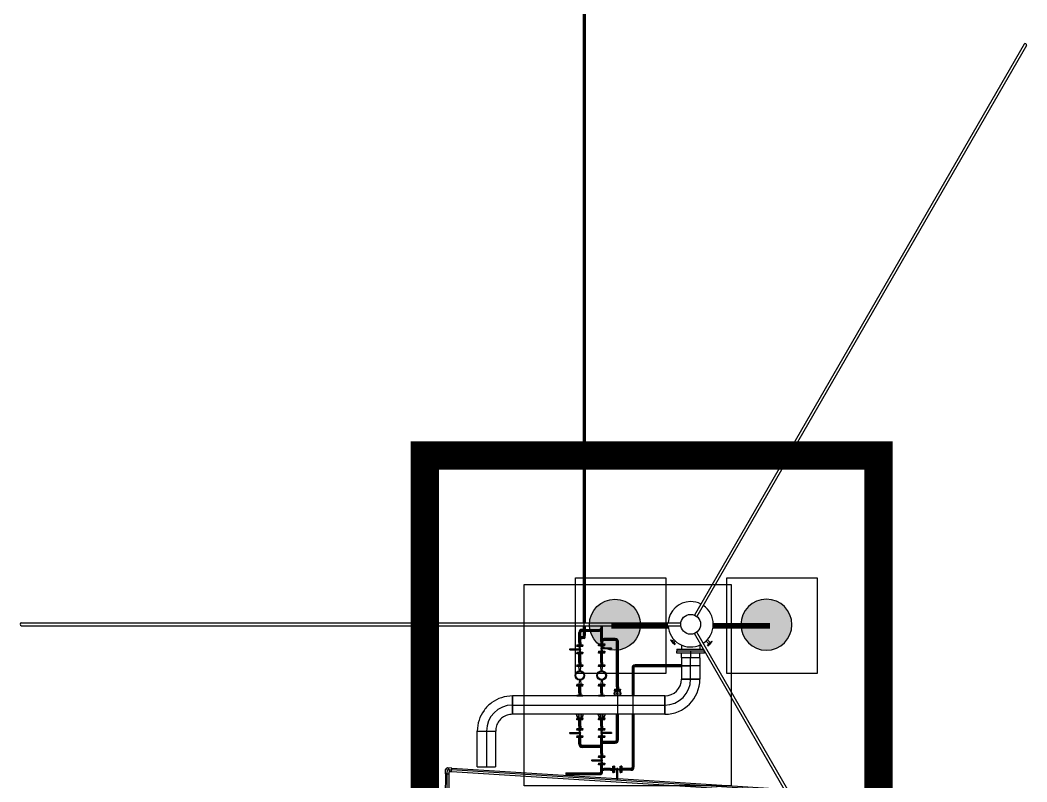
# Model space of a CAD drawing. Header units: inches. Extents: x 517790 to 538444, y 301815 to 302461.
# Drawn here: x 518004.98 to 518023.32, y 302337.23 to 302351.12 of the extents above; entities that cross this region are included whole.
import ezdxf

# ---------------------------------------------------------------- set-up
doc = ezdxf.new("R2010")
doc.units = ezdxf.units.IN
doc.header["$MEASUREMENT"] = 0
for name, color, linetype in [('电气-接地设计-接地线', 3, '接地线'), ('硅胶总平面底图 工艺装置区', 253, 'Continuous'), ('硅胶总平面底图0804', 253, 'Continuous')]:
    doc.layers.add(name, color=color, linetype=linetype)
doc.styles.add('EESLTYPE', font='TXT.shx')
doc.linetypes.add('接地线', pattern='A,500,["/",EESLTYPE,S=200,R=0,X=0,Y=-100],-200,60,-200', length=960)
doc.linetypes.add('组180_接地线', pattern='A,500,["/",EESLTYPE,S=200,R=-180,X=0,Y=100],-200,60,-200', length=960)

# ---------------------------------------------------------------- blocks, each defined once
blk = doc.blocks.new('PTJD2')
at = {"linetype": 'Continuous'}
blk.add_hatch(color=0, dxfattribs=at).paths.add_polyline_path([(150, 0, 1), (-150, 0, 1)])
at = {"color": 0, "linetype": 'Continuous'}
blk.add_circle((0, 0), 150, dxfattribs=at)

msp = doc.modelspace()

# ---------------------------------------------------------------- linework, layer by layer
for points in [[(518015.096, 302340.95), (518016.741, 302340.95), (518016.741, 302339.208), (518015.096, 302339.208)], [(518017.855, 302340.95), (518019.5, 302340.95), (518019.5, 302339.208), (518017.855, 302339.208)]]:
    msp.add_lwpolyline(points, close=True)
at = {"layer": '电气-接地设计-接地线', "linetype": '组180_接地线', "ltscale": 0.01, "const_width": 0.103}
for points in [[(518015.748, 302340.079), (518016.782, 302340.079)], [(518018.64, 302340.079), (518017.607, 302340.079)]]:
    msp.add_lwpolyline(points, dxfattribs=at)
at = {"layer": '硅胶总平面底图 工艺装置区', "color": 253, "linetype": 'Continuous', "lineweight": -3}
for p, q in [((518015.237, 302369.799), (518015.237, 302340.13)), ((518015.254, 302340.13), (518015.254, 302369.799)), ((518015.271, 302369.799), (518015.271, 302340.13)), ((518023.268, 302350.677), (518017.261, 302340.272)), ((518023.313, 302350.651), (518017.306, 302340.247)), ((518005.001, 302340.13), (518017.015, 302340.13)), ((518005.001, 302340.079), (518017.015, 302340.079)), ((518012.356, 302340.13), (518012.356, 302340.157)), ((518012.356, 302340.157), (518012.356, 302340.13)), ((518012.356, 302340.157), (518012.526, 302340.157)), ((518012.356, 302340.157), (518012.526, 302340.157)), ((518012.356, 302339.588), (518012.356, 302340.079)), ((518012.356, 302340.079), (518012.356, 302339.588)), ((518012.526, 302340.157), (518012.526, 302340.13)), ((518012.526, 302340.13), (518012.526, 302340.157)), ((518012.526, 302340.079), (518012.526, 302339.588)), ((518012.526, 302339.588), (518012.526, 302340.079)), ((518015.215, 302339.979), (518015.215, 302340.013)), ((518015.215, 302340.013), (518015.215, 302339.996)), ((518015.215, 302340.013), (518015.533, 302340.013)), ((518015.215, 302339.996), (518015.215, 302339.996)), ((518015.215, 302339.996), (518015.215, 302339.996)), ((518015.533, 302339.996), (518015.215, 302339.996)), ((518015.215, 302339.996), (518015.215, 302339.979)), ((518015.237, 302340.079), (518015.237, 302340.013)), ((518015.254, 302340.079), (518015.254, 302340.13)), ((518015.254, 302340.013), (518015.254, 302340.079)), ((518015.254, 302339.979), (518015.254, 302340.013)), ((518015.271, 302340.079), (518015.271, 302340.013)), ((518015.533, 302340.013), (518015.533, 302339.996)), ((518015.555, 302340.013), (518015.533, 302340.013)), ((518015.533, 302340.013), (518015.533, 302339.996)), ((518015.533, 302339.996), (518015.572, 302339.996)), ((518015.533, 302339.996), (518015.533, 302339.996)), ((518015.533, 302339.996), (518015.533, 302339.979)), ((518015.533, 302339.996), (518015.533, 302339.979)), ((518015.555, 302340.075), (518015.555, 302340.035)), ((518015.572, 302340.035), (518015.555, 302340.035)), ((518015.59, 302340.035), (518015.555, 302340.035)), ((518015.555, 302340.013), (518015.555, 302340.035)), ((518015.572, 302340.075), (518015.572, 302340.035)), ((518015.572, 302340.035), (518015.572, 302340.035)), ((518015.572, 302340.035), (518015.572, 302340.035)), ((518015.59, 302340.035), (518015.572, 302340.035)), ((518015.572, 302340.035), (518015.572, 302340.035)), ((518015.572, 302340.035), (518015.572, 302339.957)), ((518015.59, 302340.035), (518015.59, 302340.075)), ((518015.59, 302339.957), (518015.59, 302340.035)), ((518015.175, 302339.957), (518015.158, 302339.957)), ((518015.158, 302339.957), (518015.193, 302339.957)), ((518015.158, 302339.904), (518015.158, 302339.957)), ((518015.193, 302339.904), (518015.158, 302339.904)), ((518015.158, 302339.826), (518015.158, 302339.904)), ((518015.158, 302339.904), (518015.193, 302339.904)), ((518015.158, 302339.826), (518015.193, 302339.826)), ((518015.158, 302339.773), (518015.158, 302339.826)), ((518015.193, 302339.826), (518015.158, 302339.826)), ((518015.175, 302339.957), (518015.175, 302339.957)), ((518015.175, 302339.957), (518015.175, 302339.957)), ((518015.175, 302339.957), (518015.175, 302339.904)), ((518015.175, 302339.904), (518015.175, 302339.826)), ((518015.175, 302339.904), (518015.175, 302339.904)), ((518015.215, 302339.865), (518015.175, 302339.865)), ((518015.175, 302339.826), (518015.175, 302339.773)), ((518015.175, 302339.826), (518015.175, 302339.826)), ((518015.175, 302339.826), (518015.175, 302339.826)), ((518015.193, 302339.904), (518015.193, 302339.957)), ((518015.193, 302339.882), (518015.193, 302339.904)), ((518015.193, 302339.882), (518015.215, 302339.882)), ((518015.193, 302339.826), (518015.193, 302339.848)), ((518015.193, 302339.848), (518015.215, 302339.848)), ((518015.193, 302339.773), (518015.193, 302339.826)), ((518015.215, 302339.979), (518015.533, 302339.979)), ((518015.215, 302339.848), (518015.215, 302339.882)), ((518015.215, 302339.882), (518015.215, 302339.848)), ((518015.215, 302339.882), (518015.254, 302339.882)), ((518015.215, 302339.865), (518015.215, 302339.865)), ((518015.215, 302339.865), (518015.215, 302339.865)), ((518015.215, 302339.865), (518015.215, 302339.865)), ((518015.215, 302339.865), (518015.254, 302339.865)), ((518015.254, 302339.848), (518015.215, 302339.848)), ((518015.237, 302339.979), (518015.237, 302339.904)), ((518015.237, 302339.904), (518015.254, 302339.904)), ((518015.237, 302339.904), (518015.237, 302339.882)), ((518015.271, 302339.904), (518015.237, 302339.904)), ((518015.254, 302339.904), (518015.254, 302339.979)), ((518015.254, 302339.904), (518015.254, 302339.904)), ((518015.254, 302339.904), (518015.254, 302339.904)), ((518015.254, 302339.882), (518015.254, 302339.904)), ((518015.254, 302339.904), (518015.271, 302339.904)), ((518015.254, 302339.865), (518015.254, 302339.882)), ((518015.271, 302339.979), (518015.271, 302339.904)), ((518015.271, 302339.865), (518015.271, 302339.904)), ((518015.555, 302339.979), (518015.533, 302339.979)), ((518015.555, 302339.957), (518015.555, 302339.979)), ((518015.555, 302339.957), (518015.59, 302339.957)), ((518015.555, 302339.869), (518015.555, 302339.957)), ((518015.59, 302339.957), (518015.555, 302339.957)), ((518015.555, 302339.869), (518015.59, 302339.869)), ((518015.59, 302339.869), (518015.555, 302339.869)), ((518015.555, 302339.79), (518015.555, 302339.869)), ((518015.572, 302339.957), (518015.572, 302339.869)), ((518015.572, 302339.957), (518015.572, 302339.957)), ((518015.572, 302339.957), (518015.572, 302339.957)), ((518015.572, 302339.869), (518015.572, 302339.79)), ((518015.572, 302339.869), (518015.572, 302339.869)), ((518015.612, 302339.83), (518015.572, 302339.83)), ((518015.59, 302339.869), (518015.59, 302339.957)), ((518015.59, 302339.847), (518015.59, 302339.869)), ((518015.59, 302339.847), (518015.612, 302339.847)), ((518015.59, 302339.79), (518015.59, 302339.812)), ((518015.59, 302339.812), (518015.612, 302339.812)), ((518015.612, 302339.812), (518015.612, 302339.847)), ((518015.612, 302339.812), (518015.612, 302339.847)), ((518015.821, 302339.847), (518015.612, 302339.847)), ((518015.612, 302339.83), (518015.612, 302339.83)), ((518015.612, 302339.83), (518015.821, 302339.83)), ((518015.821, 302339.812), (518015.612, 302339.812)), ((518015.821, 302339.847), (518015.821, 302339.812)), ((518015.821, 302339.812), (518015.821, 302339.847)), ((518015.821, 302339.83), (518015.821, 302339.83)), ((518015.821, 302339.83), (518015.821, 302339.83)), ((518016.833, 302339.822), (518016.824, 302339.813)), ((518016.824, 302339.813), (518016.863, 302339.774)), ((518016.833, 302339.822), (518016.873, 302339.783)), ((518016.89, 302339.825), (518016.86, 302339.795)), ((518016.914, 302339.8), (518016.885, 302339.771)), ((518023.268, 302329.532), (518017.261, 302339.937)), ((518023.313, 302329.558), (518017.306, 302339.963)), ((518017.474, 302339.8), (518017.527, 302339.748)), ((518017.498, 302339.825), (518017.551, 302339.772)), ((518017.539, 302339.76), (518017.578, 302339.8)), ((518017.578, 302339.8), (518017.587, 302339.79)), ((518014.995, 302339.647), (518014.995, 302339.655)), ((518014.995, 302339.655), (518015.175, 302339.655)), ((518014.995, 302339.639), (518014.995, 302339.647)), ((518014.995, 302339.639), (518015.175, 302339.639)), ((518015.12, 302339.731), (518015.175, 302339.731)), ((518015.12, 302339.731), (518015.12, 302339.717)), ((518015.12, 302339.717), (518015.175, 302339.717)), ((518015.175, 302339.711), (518015.12, 302339.711)), ((518015.12, 302339.698), (518015.12, 302339.711)), ((518015.175, 302339.698), (518015.12, 302339.698)), ((518015.158, 302339.773), (518015.193, 302339.773)), ((518015.158, 302339.773), (518015.175, 302339.773)), ((518015.158, 302339.773), (518015.158, 302339.731)), ((518015.193, 302339.713), (518015.158, 302339.713)), ((518015.158, 302339.711), (518015.158, 302339.713)), ((518015.171, 302339.663), (518015.162, 302339.698)), ((518015.171, 302339.631), (518015.162, 302339.596)), ((518015.175, 302339.717), (518015.175, 302339.773)), ((518015.175, 302339.773), (518015.193, 302339.773)), ((518015.175, 302339.731), (518015.231, 302339.731)), ((518015.175, 302339.717), (518015.231, 302339.717)), ((518015.175, 302339.713), (518015.175, 302339.582)), ((518015.231, 302339.711), (518015.175, 302339.711)), ((518015.231, 302339.698), (518015.175, 302339.698)), ((518015.179, 302339.663), (518015.189, 302339.698)), ((518015.179, 302339.631), (518015.189, 302339.596)), ((518015.192, 302339.711), (518015.193, 302339.713)), ((518015.193, 302339.773), (518015.193, 302339.731)), ((518015.231, 302339.731), (518015.231, 302339.717)), ((518015.231, 302339.698), (518015.231, 302339.711)), ((518015.517, 302339.748), (518015.572, 302339.748)), ((518015.517, 302339.748), (518015.517, 302339.735)), ((518015.517, 302339.735), (518015.572, 302339.735)), ((518015.572, 302339.728), (518015.517, 302339.728)), ((518015.517, 302339.715), (518015.517, 302339.728)), ((518015.572, 302339.715), (518015.517, 302339.715)), ((518015.59, 302339.79), (518015.555, 302339.79)), ((518015.555, 302339.79), (518015.572, 302339.79)), ((518015.555, 302339.79), (518015.555, 302339.748)), ((518015.59, 302339.73), (518015.555, 302339.73)), ((518015.556, 302339.728), (518015.555, 302339.73)), ((518015.568, 302339.68), (518015.559, 302339.715)), ((518015.568, 302339.648), (518015.559, 302339.613)), ((518015.572, 302339.79), (518015.572, 302339.79)), ((518015.572, 302339.79), (518015.572, 302339.79)), ((518015.572, 302339.735), (518015.572, 302339.79)), ((518015.572, 302339.79), (518015.59, 302339.79)), ((518015.572, 302339.748), (518015.628, 302339.748)), ((518015.572, 302339.735), (518015.628, 302339.735)), ((518015.572, 302339.73), (518015.572, 302339.599)), ((518015.628, 302339.728), (518015.572, 302339.728)), ((518015.628, 302339.715), (518015.572, 302339.715)), ((518015.753, 302339.672), (518015.572, 302339.672)), ((518015.753, 302339.657), (518015.572, 302339.657)), ((518015.577, 302339.68), (518015.586, 302339.715)), ((518015.577, 302339.648), (518015.586, 302339.613)), ((518015.589, 302339.728), (518015.59, 302339.73)), ((518015.59, 302339.79), (518015.59, 302339.748)), ((518015.628, 302339.748), (518015.628, 302339.735)), ((518015.628, 302339.715), (518015.628, 302339.728)), ((518015.753, 302339.672), (518015.753, 302339.664)), ((518015.753, 302339.664), (518015.753, 302339.657)), ((518015.843, 302339.79), (518015.878, 302339.79)), ((518015.843, 302338.967), (518015.843, 302339.79)), ((518015.878, 302339.79), (518015.843, 302339.79)), ((518015.861, 302339.79), (518015.861, 302338.967)), ((518015.861, 302339.79), (518015.861, 302339.79)), ((518015.861, 302339.79), (518015.861, 302339.79)), ((518015.878, 302338.967), (518015.878, 302339.79)), ((518016.863, 302339.774), (518016.903, 302339.734)), ((518016.873, 302339.783), (518016.912, 302339.744)), ((518016.912, 302339.744), (518016.903, 302339.734)), ((518016.945, 302339.65), (518017.194, 302339.65)), ((518016.945, 302339.65), (518016.945, 302339.619)), ((518016.945, 302339.619), (518017.194, 302339.619)), ((518017.027, 302339.727), (518017.027, 302339.65)), ((518017.194, 302339.65), (518017.427, 302339.65)), ((518017.194, 302339.619), (518017.444, 302339.619)), ((518017.362, 302339.727), (518017.362, 302339.65)), ((518017.444, 302339.621), (518017.444, 302339.619)), ((518017.499, 302339.721), (518017.539, 302339.76)), ((518017.499, 302339.721), (518017.509, 302339.711)), ((518017.509, 302339.711), (518017.548, 302339.751)), ((518017.548, 302339.751), (518017.587, 302339.79)), ((518012.526, 302339.588), (518012.356, 302339.588)), ((518012.356, 302339.588), (518012.526, 302339.588)), ((518015.12, 302339.596), (518015.175, 302339.596)), ((518015.12, 302339.596), (518015.12, 302339.583)), ((518015.12, 302339.583), (518015.175, 302339.583)), ((518015.175, 302339.577), (518015.12, 302339.577)), ((518015.12, 302339.564), (518015.12, 302339.577)), ((518015.175, 302339.564), (518015.12, 302339.564)), ((518015.158, 302339.583), (518015.158, 302339.582)), ((518015.158, 302339.582), (518015.175, 302339.582)), ((518015.158, 302339.521), (518015.158, 302339.564)), ((518015.158, 302339.521), (518015.193, 302339.521)), ((518015.158, 302339.409), (518015.158, 302339.521)), ((518015.175, 302339.521), (518015.158, 302339.521)), ((518015.175, 302339.596), (518015.231, 302339.596)), ((518015.175, 302339.583), (518015.231, 302339.583)), ((518015.175, 302339.582), (518015.193, 302339.582)), ((518015.175, 302339.577), (518015.175, 302339.521)), ((518015.231, 302339.577), (518015.175, 302339.577)), ((518015.231, 302339.564), (518015.175, 302339.564)), ((518015.175, 302339.521), (518015.175, 302339.409)), ((518015.193, 302339.521), (518015.175, 302339.521)), ((518015.192, 302339.583), (518015.193, 302339.582)), ((518015.193, 302339.521), (518015.193, 302339.564)), ((518015.193, 302339.409), (518015.193, 302339.521)), ((518015.231, 302339.596), (518015.231, 302339.583)), ((518015.231, 302339.564), (518015.231, 302339.577)), ((518015.517, 302339.613), (518015.572, 302339.613)), ((518015.517, 302339.613), (518015.517, 302339.6)), ((518015.517, 302339.6), (518015.572, 302339.6)), ((518015.572, 302339.594), (518015.517, 302339.594)), ((518015.517, 302339.581), (518015.517, 302339.594)), ((518015.572, 302339.581), (518015.517, 302339.581)), ((518015.556, 302339.6), (518015.555, 302339.599)), ((518015.555, 302339.599), (518015.572, 302339.599)), ((518015.555, 302339.538), (518015.555, 302339.581)), ((518015.555, 302339.538), (518015.59, 302339.538)), ((518015.555, 302339.409), (518015.555, 302339.538)), ((518015.572, 302339.538), (518015.555, 302339.538)), ((518015.572, 302339.613), (518015.628, 302339.613)), ((518015.572, 302339.6), (518015.628, 302339.6)), ((518015.572, 302339.599), (518015.59, 302339.599)), ((518015.572, 302339.594), (518015.572, 302339.538)), ((518015.628, 302339.594), (518015.572, 302339.594)), ((518015.628, 302339.581), (518015.572, 302339.581)), ((518015.572, 302339.538), (518015.572, 302339.409)), ((518015.59, 302339.538), (518015.572, 302339.538)), ((518015.589, 302339.6), (518015.59, 302339.599)), ((518015.59, 302339.538), (518015.59, 302339.581)), ((518015.59, 302339.409), (518015.59, 302339.538)), ((518015.628, 302339.613), (518015.628, 302339.6)), ((518015.628, 302339.581), (518015.628, 302339.594)), ((518017.194, 302339.613), (518016.945, 302339.613)), ((518016.945, 302339.581), (518016.945, 302339.613)), ((518017.194, 302339.581), (518016.945, 302339.581)), ((518017.027, 302339.496), (518017.027, 302339.581)), ((518017.194, 302339.496), (518017.027, 302339.496)), ((518017.362, 302339.496), (518017.027, 302339.496)), ((518017.027, 302339.496), (518017.027, 302339.348)), ((518017.194, 302339.613), (518017.194, 302339.496)), ((518017.444, 302339.613), (518017.194, 302339.613)), ((518017.444, 302339.581), (518017.194, 302339.581)), ((518017.362, 302339.496), (518017.194, 302339.496)), ((518017.194, 302339.348), (518017.194, 302339.496)), ((518017.362, 302339.496), (518017.362, 302339.581)), ((518017.362, 302339.496), (518017.362, 302339.348)), ((518017.444, 302339.581), (518017.444, 302339.613)), ((518015.12, 302339.366), (518015.175, 302339.366)), ((518015.12, 302339.366), (518015.12, 302339.353)), ((518015.12, 302339.353), (518015.175, 302339.353)), ((518015.175, 302339.347), (518015.12, 302339.347)), ((518015.12, 302339.334), (518015.12, 302339.347)), ((518015.175, 302339.334), (518015.12, 302339.334)), ((518015.158, 302339.409), (518015.193, 302339.409)), ((518015.158, 302339.409), (518015.175, 302339.409)), ((518015.158, 302339.409), (518015.158, 302339.366)), ((518015.166, 302339.26), (518015.158, 302339.334)), ((518015.175, 302339.353), (518015.175, 302339.409)), ((518015.175, 302339.409), (518015.193, 302339.409)), ((518015.175, 302339.366), (518015.231, 302339.366)), ((518015.175, 302339.353), (518015.231, 302339.353)), ((518015.231, 302339.347), (518015.175, 302339.347)), ((518015.231, 302339.334), (518015.175, 302339.334)), ((518015.185, 302339.26), (518015.192, 302339.334)), ((518015.193, 302339.409), (518015.193, 302339.366)), ((518015.231, 302339.366), (518015.231, 302339.353)), ((518015.231, 302339.334), (518015.231, 302339.347)), ((518015.517, 302339.366), (518015.572, 302339.366)), ((518015.517, 302339.366), (518015.517, 302339.353)), ((518015.517, 302339.353), (518015.572, 302339.353)), ((518015.572, 302339.347), (518015.517, 302339.347)), ((518015.517, 302339.334), (518015.517, 302339.347)), ((518015.572, 302339.334), (518015.517, 302339.334)), ((518015.555, 302339.409), (518015.59, 302339.409)), ((518015.555, 302339.409), (518015.572, 302339.409)), ((518015.555, 302339.409), (518015.555, 302339.366)), ((518015.563, 302339.26), (518015.555, 302339.334)), ((518015.572, 302339.353), (518015.572, 302339.409)), ((518015.572, 302339.409), (518015.59, 302339.409)), ((518015.572, 302339.366), (518015.628, 302339.366)), ((518015.572, 302339.353), (518015.628, 302339.353)), ((518015.628, 302339.347), (518015.572, 302339.347)), ((518015.628, 302339.334), (518015.572, 302339.334)), ((518015.582, 302339.26), (518015.59, 302339.334)), ((518015.59, 302339.409), (518015.59, 302339.366)), ((518015.628, 302339.366), (518015.628, 302339.353)), ((518015.628, 302339.334), (518015.628, 302339.347)), ((518016.161, 302339.309), (518016.127, 302339.309)), ((518016.127, 302339.309), (518016.127, 302338.8)), ((518016.127, 302339.309), (518016.161, 302339.309)), ((518016.144, 302338.8), (518016.144, 302339.309)), ((518016.144, 302339.309), (518016.144, 302339.309)), ((518016.144, 302339.309), (518016.144, 302339.309)), ((518016.161, 302339.309), (518016.161, 302338.8)), ((518016.183, 302339.331), (518016.183, 302339.365)), ((518017.027, 302339.365), (518016.183, 302339.365)), ((518016.183, 302339.365), (518016.183, 302339.331)), ((518016.183, 302339.348), (518017.027, 302339.348)), ((518016.183, 302339.348), (518016.183, 302339.348)), ((518016.183, 302339.348), (518016.183, 302339.348)), ((518017.027, 302339.331), (518016.183, 302339.331)), ((518017.362, 302339.348), (518017.027, 302339.348)), ((518017.027, 302339.348), (518017.027, 302339.105)), ((518017.027, 302339.348), (518017.155, 302339.348)), ((518017.155, 302339.348), (518017.155, 302339.348)), ((518017.155, 302339.348), (518017.155, 302339.348)), ((518017.155, 302339.348), (518017.194, 302339.348)), ((518017.194, 302339.348), (518017.194, 302339.348)), ((518017.194, 302339.348), (518017.194, 302339.348)), ((518017.194, 302339.105), (518017.194, 302339.348)), ((518017.362, 302339.348), (518017.362, 302339.105)), ((518015.166, 302339.086), (518015.158, 302339.012)), ((518015.185, 302339.086), (518015.192, 302339.012)), ((518015.563, 302339.086), (518015.555, 302339.012)), ((518015.582, 302339.086), (518015.59, 302339.012)), ((518017.362, 302339.105), (518017.027, 302339.105)), ((518017.027, 302339.105), (518017.362, 302339.105)), ((518017.194, 302339.105), (518017.194, 302339.105)), ((518017.194, 302339.105), (518017.194, 302339.105)), ((518015.12, 302339.012), (518015.175, 302339.012)), ((518015.12, 302339.012), (518015.12, 302338.999)), ((518015.12, 302338.999), (518015.175, 302338.999)), ((518015.175, 302338.993), (518015.12, 302338.993)), ((518015.12, 302338.979), (518015.12, 302338.993)), ((518015.175, 302338.979), (518015.12, 302338.979)), ((518015.158, 302338.937), (518015.158, 302338.979)), ((518015.175, 302338.937), (518015.158, 302338.937)), ((518015.158, 302338.937), (518015.193, 302338.937)), ((518015.158, 302338.859), (518015.158, 302338.937)), ((518015.175, 302339.012), (518015.231, 302339.012)), ((518015.175, 302338.999), (518015.231, 302338.999)), ((518015.175, 302338.993), (518015.175, 302338.937)), ((518015.231, 302338.993), (518015.175, 302338.993)), ((518015.231, 302338.979), (518015.175, 302338.979)), ((518015.193, 302338.937), (518015.175, 302338.937)), ((518015.175, 302338.937), (518015.175, 302338.859)), ((518015.193, 302338.937), (518015.193, 302338.979)), ((518015.193, 302338.859), (518015.193, 302338.937)), ((518015.231, 302339.012), (518015.231, 302338.999)), ((518015.231, 302338.979), (518015.231, 302338.993)), ((518015.517, 302339.012), (518015.572, 302339.012)), ((518015.517, 302339.012), (518015.517, 302338.999)), ((518015.517, 302338.999), (518015.572, 302338.999)), ((518015.572, 302338.993), (518015.517, 302338.993)), ((518015.517, 302338.979), (518015.517, 302338.993)), ((518015.572, 302338.979), (518015.517, 302338.979)), ((518015.555, 302338.937), (518015.555, 302338.979)), ((518015.555, 302338.937), (518015.59, 302338.937)), ((518015.555, 302338.859), (518015.555, 302338.937)), ((518015.572, 302338.937), (518015.555, 302338.937)), ((518015.572, 302339.012), (518015.628, 302339.012)), ((518015.572, 302338.999), (518015.628, 302338.999)), ((518015.572, 302338.993), (518015.572, 302338.937)), ((518015.628, 302338.993), (518015.572, 302338.993)), ((518015.628, 302338.979), (518015.572, 302338.979)), ((518015.572, 302338.937), (518015.572, 302338.859)), ((518015.59, 302338.937), (518015.572, 302338.937)), ((518015.59, 302338.937), (518015.59, 302338.979)), ((518015.59, 302338.859), (518015.59, 302338.937)), ((518015.628, 302339.012), (518015.628, 302338.999)), ((518015.628, 302338.979), (518015.628, 302338.993)), ((518015.805, 302338.925), (518015.861, 302338.925)), ((518015.805, 302338.925), (518015.805, 302338.912)), ((518015.805, 302338.912), (518015.861, 302338.912)), ((518015.852, 302338.906), (518015.805, 302338.906)), ((518015.805, 302338.892), (518015.805, 302338.906)), ((518015.821, 302338.892), (518015.805, 302338.892)), ((518015.843, 302338.967), (518015.861, 302338.967)), ((518015.843, 302338.967), (518015.843, 302338.925)), ((518015.843, 302338.967), (518015.878, 302338.967)), ((518015.878, 302338.907), (518015.843, 302338.907)), ((518015.844, 302338.906), (518015.843, 302338.907)), ((518015.856, 302338.86), (518015.848, 302338.889)), ((518015.861, 302338.912), (518015.861, 302338.967)), ((518015.861, 302338.967), (518015.878, 302338.967)), ((518015.861, 302338.925), (518015.916, 302338.925)), ((518015.861, 302338.912), (518015.916, 302338.912)), ((518015.861, 302338.907), (518015.861, 302338.8)), ((518015.865, 302338.86), (518015.873, 302338.889)), ((518015.916, 302338.906), (518015.869, 302338.906)), ((518015.877, 302338.906), (518015.878, 302338.907)), ((518015.878, 302338.967), (518015.878, 302338.925)), ((518015.916, 302338.892), (518015.9, 302338.892)), ((518015.916, 302338.925), (518015.916, 302338.912)), ((518015.916, 302338.892), (518015.916, 302338.906)), ((518013.947, 302338.465), (518013.947, 302338.8)), ((518016.722, 302338.8), (518013.947, 302338.8)), ((518015.12, 302338.816), (518015.231, 302338.816)), ((518015.12, 302338.816), (518015.12, 302338.803)), ((518015.12, 302338.803), (518015.231, 302338.803)), ((518015.158, 302338.859), (518015.193, 302338.859)), ((518015.158, 302338.859), (518015.158, 302338.816)), ((518015.158, 302338.859), (518015.193, 302338.859)), ((518015.175, 302338.803), (518015.175, 302338.859)), ((518015.193, 302338.859), (518015.193, 302338.816)), ((518015.231, 302338.816), (518015.231, 302338.803)), ((518015.517, 302338.816), (518015.628, 302338.816)), ((518015.517, 302338.816), (518015.517, 302338.803)), ((518015.517, 302338.803), (518015.628, 302338.803)), ((518015.555, 302338.859), (518015.59, 302338.859)), ((518015.555, 302338.859), (518015.59, 302338.859)), ((518015.555, 302338.859), (518015.555, 302338.816)), ((518015.572, 302338.803), (518015.572, 302338.859)), ((518015.59, 302338.859), (518015.59, 302338.816)), ((518015.628, 302338.816), (518015.628, 302338.803)), ((518015.856, 302338.823), (518015.85, 302338.8)), ((518015.861, 302338.8), (518015.861, 302338.776)), ((518015.861, 302338.771), (518015.861, 302338.716)), ((518015.861, 302338.716), (518015.861, 302338.465)), ((518015.865, 302338.823), (518015.872, 302338.8)), ((518016.144, 302338.465), (518016.144, 302338.8)), ((518016.722, 302338.465), (518016.722, 302338.8)), ((518016.722, 302338.8), (518016.722, 302338.465)), ((518013.947, 302338.632), (518016.722, 302338.632)), ((518013.947, 302338.632), (518013.947, 302338.632)), ((518013.947, 302338.632), (518013.947, 302338.632)), ((518016.722, 302338.632), (518016.722, 302338.632)), ((518016.722, 302338.632), (518016.722, 302338.632)), ((518016.722, 302338.465), (518013.947, 302338.465)), ((518015.113, 302338.453), (518015.113, 302338.464)), ((518015.12, 302338.4), (518015.231, 302338.4)), ((518015.12, 302338.4), (518015.12, 302338.387)), ((518015.12, 302338.387), (518015.231, 302338.387)), ((518015.231, 302338.38), (518015.12, 302338.38)), ((518015.12, 302338.367), (518015.12, 302338.38)), ((518015.231, 302338.367), (518015.12, 302338.367)), ((518015.144, 302338.464), (518015.144, 302338.465)), ((518015.158, 302338.465), (518015.158, 302338.4)), ((518015.158, 302338.325), (518015.158, 302338.367)), ((518015.175, 302338.38), (518015.175, 302338.325)), ((518015.193, 302338.465), (518015.193, 302338.4)), ((518015.193, 302338.325), (518015.193, 302338.367)), ((518015.206, 302338.464), (518015.206, 302338.465)), ((518015.231, 302338.4), (518015.231, 302338.387)), ((518015.231, 302338.367), (518015.231, 302338.38)), ((518015.237, 302338.453), (518015.237, 302338.464)), ((518015.51, 302338.453), (518015.51, 302338.464)), ((518015.517, 302338.4), (518015.628, 302338.4)), ((518015.517, 302338.4), (518015.517, 302338.387)), ((518015.517, 302338.387), (518015.628, 302338.387)), ((518015.628, 302338.38), (518015.517, 302338.38)), ((518015.517, 302338.367), (518015.517, 302338.38)), ((518015.628, 302338.367), (518015.517, 302338.367)), ((518015.541, 302338.464), (518015.541, 302338.465)), ((518015.555, 302338.465), (518015.555, 302338.4)), ((518015.555, 302338.325), (518015.555, 302338.367)), ((518015.572, 302338.38), (518015.572, 302338.325)), ((518015.59, 302338.465), (518015.59, 302338.4)), ((518015.59, 302338.325), (518015.59, 302338.367)), ((518015.603, 302338.464), (518015.603, 302338.465)), ((518015.628, 302338.4), (518015.628, 302338.387)), ((518015.628, 302338.367), (518015.628, 302338.38)), ((518015.634, 302338.453), (518015.634, 302338.464)), ((518015.843, 302337.997), (518015.843, 302338.465)), ((518015.861, 302338.465), (518015.861, 302337.997)), ((518015.878, 302337.997), (518015.878, 302338.465)), ((518016.127, 302338.465), (518016.127, 302337.501)), ((518016.144, 302337.501), (518016.144, 302338.465)), ((518016.161, 302338.465), (518016.161, 302337.501)), ((518013.307, 302337.51), (518013.307, 302338.16)), ((518013.474, 302338.16), (518013.474, 302338.159)), ((518013.474, 302338.16), (518013.474, 302338.16)), ((518013.474, 302338.16), (518013.474, 302338.16)), ((518013.474, 302338.159), (518013.474, 302337.51)), ((518013.642, 302337.51), (518013.642, 302338.16)), ((518015.12, 302338.207), (518015.175, 302338.207)), ((518015.12, 302338.207), (518015.12, 302338.193)), ((518015.12, 302338.193), (518015.175, 302338.193)), ((518015.175, 302338.187), (518015.12, 302338.187)), ((518015.12, 302338.174), (518015.12, 302338.187)), ((518015.175, 302338.174), (518015.12, 302338.174)), ((518015.158, 302338.325), (518015.193, 302338.325)), ((518015.158, 302338.249), (518015.158, 302338.325)), ((518015.193, 302338.325), (518015.158, 302338.325)), ((518015.158, 302338.249), (518015.175, 302338.249)), ((518015.158, 302338.249), (518015.158, 302338.207)), ((518015.158, 302338.249), (518015.193, 302338.249)), ((518015.193, 302338.189), (518015.158, 302338.189)), ((518015.158, 302338.187), (518015.158, 302338.189)), ((518015.171, 302338.139), (518015.162, 302338.174)), ((518015.175, 302338.325), (518015.175, 302338.249)), ((518015.175, 302338.193), (518015.175, 302338.249)), ((518015.175, 302338.249), (518015.193, 302338.249)), ((518015.175, 302338.207), (518015.231, 302338.207)), ((518015.175, 302338.193), (518015.231, 302338.193)), ((518015.175, 302338.189), (518015.175, 302338.058)), ((518015.231, 302338.187), (518015.175, 302338.187)), ((518015.231, 302338.174), (518015.175, 302338.174)), ((518015.179, 302338.139), (518015.189, 302338.174)), ((518015.192, 302338.187), (518015.193, 302338.189)), ((518015.193, 302338.249), (518015.193, 302338.325)), ((518015.193, 302338.249), (518015.193, 302338.207)), ((518015.231, 302338.207), (518015.231, 302338.193)), ((518015.231, 302338.174), (518015.231, 302338.187)), ((518015.517, 302338.207), (518015.572, 302338.207)), ((518015.517, 302338.207), (518015.517, 302338.193)), ((518015.517, 302338.193), (518015.572, 302338.193)), ((518015.572, 302338.187), (518015.517, 302338.187)), ((518015.517, 302338.174), (518015.517, 302338.187)), ((518015.572, 302338.174), (518015.517, 302338.174)), ((518015.59, 302338.325), (518015.555, 302338.325)), ((518015.555, 302338.325), (518015.59, 302338.325)), ((518015.555, 302338.249), (518015.555, 302338.325)), ((518015.555, 302338.249), (518015.572, 302338.249)), ((518015.555, 302338.249), (518015.555, 302338.207)), ((518015.555, 302338.249), (518015.59, 302338.249)), ((518015.59, 302338.189), (518015.555, 302338.189)), ((518015.556, 302338.187), (518015.555, 302338.189)), ((518015.568, 302338.139), (518015.559, 302338.174)), ((518015.572, 302338.325), (518015.572, 302338.249)), ((518015.572, 302338.193), (518015.572, 302338.249)), ((518015.572, 302338.249), (518015.59, 302338.249)), ((518015.572, 302338.207), (518015.628, 302338.207)), ((518015.572, 302338.193), (518015.628, 302338.193)), ((518015.572, 302338.189), (518015.572, 302338.058)), ((518015.628, 302338.187), (518015.572, 302338.187)), ((518015.628, 302338.174), (518015.572, 302338.174)), ((518015.577, 302338.139), (518015.586, 302338.174)), ((518015.589, 302338.187), (518015.59, 302338.189)), ((518015.59, 302338.249), (518015.59, 302338.325)), ((518015.59, 302338.249), (518015.59, 302338.207)), ((518015.628, 302338.207), (518015.628, 302338.193)), ((518015.628, 302338.174), (518015.628, 302338.187)), ((518014.995, 302338.123), (518014.995, 302338.131)), ((518014.995, 302338.131), (518015.175, 302338.131)), ((518014.995, 302338.115), (518014.995, 302338.123)), ((518014.995, 302338.115), (518015.175, 302338.115)), ((518015.12, 302338.072), (518015.175, 302338.072)), ((518015.12, 302338.072), (518015.12, 302338.059)), ((518015.12, 302338.059), (518015.175, 302338.059)), ((518015.175, 302338.053), (518015.12, 302338.053)), ((518015.12, 302338.04), (518015.12, 302338.053)), ((518015.175, 302338.04), (518015.12, 302338.04)), ((518015.158, 302338.059), (518015.158, 302338.058)), ((518015.158, 302338.058), (518015.175, 302338.058)), ((518015.158, 302337.997), (518015.158, 302338.04)), ((518015.175, 302337.997), (518015.158, 302337.997)), ((518015.158, 302337.997), (518015.193, 302337.997)), ((518015.158, 302337.919), (518015.158, 302337.997)), ((518015.171, 302338.107), (518015.162, 302338.072)), ((518015.175, 302338.072), (518015.231, 302338.072)), ((518015.175, 302338.059), (518015.231, 302338.059)), ((518015.175, 302338.058), (518015.193, 302338.058)), ((518015.175, 302338.053), (518015.175, 302337.997)), ((518015.231, 302338.053), (518015.175, 302338.053)), ((518015.231, 302338.04), (518015.175, 302338.04)), ((518015.193, 302337.997), (518015.175, 302337.997)), ((518015.175, 302337.997), (518015.175, 302337.919)), ((518015.179, 302338.107), (518015.189, 302338.072)), ((518015.192, 302338.059), (518015.193, 302338.058)), ((518015.193, 302337.997), (518015.193, 302338.04)), ((518015.193, 302337.919), (518015.193, 302337.997)), ((518015.231, 302338.072), (518015.231, 302338.059)), ((518015.231, 302338.04), (518015.231, 302338.053)), ((518015.517, 302338.072), (518015.572, 302338.072)), ((518015.517, 302338.072), (518015.517, 302338.059)), ((518015.517, 302338.059), (518015.572, 302338.059)), ((518015.572, 302338.053), (518015.517, 302338.053)), ((518015.517, 302338.04), (518015.517, 302338.053)), ((518015.572, 302338.04), (518015.517, 302338.04)), ((518015.556, 302338.059), (518015.555, 302338.058)), ((518015.555, 302338.058), (518015.572, 302338.058)), ((518015.555, 302337.997), (518015.555, 302338.04)), ((518015.59, 302337.997), (518015.555, 302337.997)), ((518015.555, 302337.919), (518015.555, 302337.997)), ((518015.572, 302337.997), (518015.555, 302337.997)), ((518015.568, 302338.107), (518015.559, 302338.072)), ((518015.753, 302338.131), (518015.572, 302338.131)), ((518015.753, 302338.115), (518015.572, 302338.115)), ((518015.572, 302338.072), (518015.628, 302338.072)), ((518015.572, 302338.059), (518015.628, 302338.059)), ((518015.572, 302338.058), (518015.59, 302338.058)), ((518015.572, 302338.053), (518015.572, 302337.997)), ((518015.628, 302338.053), (518015.572, 302338.053)), ((518015.628, 302338.04), (518015.572, 302338.04)), ((518015.572, 302337.997), (518015.572, 302337.919)), ((518015.572, 302337.997), (518015.572, 302337.997)), ((518015.59, 302337.997), (518015.572, 302337.997)), ((518015.577, 302338.107), (518015.586, 302338.072)), ((518015.589, 302338.059), (518015.59, 302338.058)), ((518015.59, 302337.997), (518015.59, 302338.04)), ((518015.59, 302337.975), (518015.59, 302337.997)), ((518015.59, 302337.975), (518015.612, 302337.975)), ((518015.612, 302337.975), (518015.612, 302337.941)), ((518015.612, 302337.975), (518015.821, 302337.975)), ((518015.612, 302337.941), (518015.612, 302337.975)), ((518015.628, 302338.072), (518015.628, 302338.059)), ((518015.628, 302338.04), (518015.628, 302338.053)), ((518015.753, 302338.131), (518015.753, 302338.123)), ((518015.753, 302338.123), (518015.753, 302338.115)), ((518015.821, 302337.975), (518015.821, 302337.941)), ((518015.821, 302337.941), (518015.821, 302337.975)), ((518015.878, 302337.997), (518015.843, 302337.997)), ((518015.843, 302337.997), (518015.878, 302337.997)), ((518015.861, 302337.997), (518015.861, 302337.997)), ((518015.861, 302337.997), (518015.861, 302337.997)), ((518015.193, 302337.919), (518015.158, 302337.919)), ((518015.158, 302337.919), (518015.193, 302337.919)), ((518015.175, 302337.919), (518015.175, 302337.919)), ((518015.175, 302337.919), (518015.175, 302337.919)), ((518015.215, 302337.896), (518015.215, 302337.862)), ((518015.215, 302337.862), (518015.215, 302337.896)), ((518015.533, 302337.896), (518015.215, 302337.896)), ((518015.215, 302337.879), (518015.215, 302337.879)), ((518015.215, 302337.879), (518015.215, 302337.879)), ((518015.215, 302337.879), (518015.533, 302337.879)), ((518015.533, 302337.862), (518015.215, 302337.862)), ((518015.533, 302337.862), (518015.533, 302337.896)), ((518015.533, 302337.896), (518015.533, 302337.879)), ((518015.555, 302337.896), (518015.533, 302337.896)), ((518015.533, 302337.879), (518015.533, 302337.879)), ((518015.533, 302337.879), (518015.572, 302337.879)), ((518015.533, 302337.879), (518015.533, 302337.862)), ((518015.555, 302337.862), (518015.533, 302337.862)), ((518015.59, 302337.919), (518015.555, 302337.919)), ((518015.555, 302337.896), (518015.555, 302337.919)), ((518015.59, 302337.919), (518015.555, 302337.919)), ((518015.555, 302337.84), (518015.555, 302337.862)), ((518015.555, 302337.84), (518015.59, 302337.84)), ((518015.555, 302337.753), (518015.555, 302337.84)), ((518015.59, 302337.84), (518015.555, 302337.84)), ((518015.612, 302337.958), (518015.572, 302337.958)), ((518015.572, 302337.919), (518015.572, 302337.84)), ((518015.572, 302337.919), (518015.572, 302337.919)), ((518015.572, 302337.919), (518015.572, 302337.919)), ((518015.572, 302337.919), (518015.572, 302337.919)), ((518015.572, 302337.84), (518015.572, 302337.753)), ((518015.572, 302337.84), (518015.572, 302337.84)), ((518015.572, 302337.84), (518015.572, 302337.84)), ((518015.59, 302337.919), (518015.59, 302337.941)), ((518015.59, 302337.941), (518015.612, 302337.941)), ((518015.59, 302337.84), (518015.59, 302337.919)), ((518015.59, 302337.753), (518015.59, 302337.84)), ((518015.821, 302337.958), (518015.612, 302337.958)), ((518015.612, 302337.958), (518015.612, 302337.958)), ((518015.612, 302337.941), (518015.821, 302337.941)), ((518015.821, 302337.958), (518015.821, 302337.958)), ((518015.821, 302337.958), (518015.821, 302337.958)), ((518015.392, 302337.627), (518015.392, 302337.635)), ((518015.392, 302337.635), (518015.572, 302337.635)), ((518015.392, 302337.619), (518015.392, 302337.627)), ((518015.392, 302337.619), (518015.572, 302337.619)), ((518015.517, 302337.71), (518015.572, 302337.71)), ((518015.517, 302337.71), (518015.517, 302337.697)), ((518015.517, 302337.697), (518015.572, 302337.697)), ((518015.572, 302337.691), (518015.517, 302337.691)), ((518015.517, 302337.678), (518015.517, 302337.691)), ((518015.572, 302337.678), (518015.517, 302337.678)), ((518015.555, 302337.753), (518015.59, 302337.753)), ((518015.555, 302337.753), (518015.572, 302337.753)), ((518015.555, 302337.753), (518015.555, 302337.71)), ((518015.59, 302337.693), (518015.555, 302337.693)), ((518015.556, 302337.691), (518015.555, 302337.693)), ((518015.568, 302337.643), (518015.559, 302337.678)), ((518015.568, 302337.611), (518015.559, 302337.576)), ((518015.572, 302337.697), (518015.572, 302337.753)), ((518015.572, 302337.753), (518015.59, 302337.753)), ((518015.572, 302337.71), (518015.628, 302337.71)), ((518015.572, 302337.697), (518015.628, 302337.697)), ((518015.572, 302337.693), (518015.572, 302337.561)), ((518015.628, 302337.691), (518015.572, 302337.691)), ((518015.628, 302337.678), (518015.572, 302337.678)), ((518015.577, 302337.643), (518015.586, 302337.678)), ((518015.577, 302337.611), (518015.586, 302337.576)), ((518015.589, 302337.691), (518015.59, 302337.693)), ((518015.59, 302337.753), (518015.59, 302337.71)), ((518015.628, 302337.71), (518015.628, 302337.697)), ((518015.628, 302337.678), (518015.628, 302337.691)), ((518012.729, 302337.378), (518012.73, 302337.457)), ((518012.76, 302337.378), (518012.761, 302337.456)), ((518012.761, 302337.456), (518012.792, 302337.454)), ((518012.841, 302337.483), (518012.763, 302337.487)), ((518012.792, 302337.456), (518012.791, 302337.377)), ((518012.792, 302337.454), (518012.839, 302337.451)), ((518012.792, 302337.423), (518012.837, 302337.42)), ((518012.837, 302337.42), (518018.935, 302337.038)), ((518018.916, 302337.07), (518012.839, 302337.451)), ((518012.839, 302337.451), (518012.839, 302337.451)), ((518012.839, 302337.451), (518012.839, 302337.451)), ((518012.839, 302337.451), (518012.839, 302337.451)), ((518012.841, 302337.483), (518015.851, 302337.294)), ((518015.517, 302337.576), (518015.572, 302337.576)), ((518015.517, 302337.576), (518015.517, 302337.563)), ((518015.517, 302337.563), (518015.572, 302337.563)), ((518015.572, 302337.557), (518015.517, 302337.557)), ((518015.517, 302337.544), (518015.517, 302337.557)), ((518015.572, 302337.544), (518015.517, 302337.544)), ((518015.556, 302337.563), (518015.555, 302337.561)), ((518015.555, 302337.561), (518015.572, 302337.561)), ((518015.555, 302337.501), (518015.555, 302337.544)), ((518015.572, 302337.501), (518015.555, 302337.501)), ((518015.59, 302337.501), (518015.555, 302337.501)), ((518015.555, 302337.422), (518015.555, 302337.501)), ((518015.59, 302337.422), (518015.555, 302337.422)), ((518015.59, 302337.422), (518015.555, 302337.422)), ((518015.572, 302337.576), (518015.628, 302337.576)), ((518015.572, 302337.563), (518015.628, 302337.563)), ((518015.572, 302337.561), (518015.59, 302337.561)), ((518015.572, 302337.557), (518015.572, 302337.501)), ((518015.628, 302337.557), (518015.572, 302337.557)), ((518015.628, 302337.544), (518015.572, 302337.544)), ((518015.59, 302337.501), (518015.572, 302337.501)), ((518015.572, 302337.501), (518015.572, 302337.422)), ((518015.572, 302337.501), (518015.572, 302337.501)), ((518015.612, 302337.462), (518015.572, 302337.462)), ((518015.572, 302337.422), (518015.572, 302337.422)), ((518015.572, 302337.422), (518015.572, 302337.422)), ((518015.572, 302337.422), (518015.572, 302337.422)), ((518015.572, 302337.422), (518015.572, 302337.422)), ((518015.589, 302337.563), (518015.59, 302337.561)), ((518015.59, 302337.501), (518015.59, 302337.544)), ((518015.59, 302337.479), (518015.59, 302337.501)), ((518015.59, 302337.479), (518015.612, 302337.479)), ((518015.59, 302337.422), (518015.59, 302337.445)), ((518015.59, 302337.445), (518015.612, 302337.445)), ((518015.612, 302337.445), (518015.612, 302337.479)), ((518015.732, 302337.479), (518015.612, 302337.479)), ((518015.612, 302337.445), (518015.612, 302337.479)), ((518015.612, 302337.462), (518015.732, 302337.462)), ((518015.612, 302337.462), (518015.612, 302337.462)), ((518015.732, 302337.445), (518015.612, 302337.445)), ((518015.628, 302337.576), (518015.628, 302337.563)), ((518015.628, 302337.544), (518015.628, 302337.557)), ((518015.732, 302337.462), (518015.732, 302337.479)), ((518015.732, 302337.479), (518015.775, 302337.479)), ((518015.732, 302337.445), (518015.732, 302337.479)), ((518015.788, 302337.462), (518015.732, 302337.462)), ((518015.732, 302337.445), (518015.732, 302337.462)), ((518015.732, 302337.445), (518015.775, 302337.445)), ((518015.775, 302337.462), (518015.775, 302337.518)), ((518015.775, 302337.518), (518015.788, 302337.518)), ((518015.775, 302337.406), (518015.775, 302337.462)), ((518015.788, 302337.462), (518015.788, 302337.518)), ((518015.788, 302337.406), (518015.788, 302337.462)), ((518015.793, 302337.479), (518015.793, 302337.445)), ((518015.794, 302337.479), (518015.793, 302337.479)), ((518015.793, 302337.462), (518015.924, 302337.462)), ((518015.794, 302337.445), (518015.793, 302337.445)), ((518015.794, 302337.518), (518015.794, 302337.462)), ((518015.807, 302337.518), (518015.794, 302337.518)), ((518015.794, 302337.462), (518015.794, 302337.406)), ((518015.807, 302337.518), (518015.807, 302337.462)), ((518015.842, 302337.466), (518015.807, 302337.475)), ((518015.807, 302337.462), (518015.807, 302337.406)), ((518015.842, 302337.458), (518015.807, 302337.448)), ((518015.851, 302337.281), (518015.851, 302337.462)), ((518015.866, 302337.281), (518015.866, 302337.462)), ((518015.874, 302337.466), (518015.909, 302337.475)), ((518015.874, 302337.458), (518015.909, 302337.448)), ((518015.909, 302337.462), (518015.909, 302337.518)), ((518015.909, 302337.518), (518015.922, 302337.518)), ((518015.909, 302337.406), (518015.909, 302337.462)), ((518015.922, 302337.462), (518015.922, 302337.518)), ((518015.922, 302337.479), (518015.924, 302337.479)), ((518015.922, 302337.406), (518015.922, 302337.462)), ((518015.922, 302337.445), (518015.924, 302337.445)), ((518015.924, 302337.462), (518015.924, 302337.479)), ((518015.924, 302337.445), (518015.924, 302337.462)), ((518015.928, 302337.518), (518015.928, 302337.462)), ((518015.942, 302337.518), (518015.928, 302337.518)), ((518015.928, 302337.462), (518015.984, 302337.462)), ((518015.928, 302337.462), (518015.928, 302337.406)), ((518015.942, 302337.518), (518015.942, 302337.462)), ((518015.984, 302337.479), (518015.942, 302337.479)), ((518015.942, 302337.462), (518015.942, 302337.406)), ((518015.984, 302337.445), (518015.942, 302337.445)), ((518015.984, 302337.479), (518015.984, 302337.462)), ((518015.984, 302337.445), (518015.984, 302337.479)), ((518016.105, 302337.479), (518015.984, 302337.479)), ((518015.984, 302337.462), (518015.984, 302337.445)), ((518015.984, 302337.462), (518016.105, 302337.462)), ((518016.105, 302337.445), (518015.984, 302337.445)), ((518016.105, 302337.479), (518016.105, 302337.445)), ((518016.105, 302337.445), (518016.105, 302337.479)), ((518016.105, 302337.462), (518016.105, 302337.462)), ((518016.105, 302337.462), (518016.105, 302337.462)), ((518016.127, 302337.501), (518016.161, 302337.501)), ((518016.161, 302337.501), (518016.127, 302337.501)), ((518016.144, 302337.501), (518016.144, 302337.501)), ((518016.144, 302337.501), (518016.144, 302337.501)), ((518012.729, 302337.378), (518012.724, 302336.979)), ((518012.729, 302337.378), (518012.791, 302337.377)), ((518012.76, 302337.378), (518012.729, 302337.378)), ((518012.755, 302336.979), (518012.76, 302337.378)), ((518012.76, 302337.378), (518012.76, 302337.378)), ((518012.76, 302337.378), (518012.76, 302337.378)), ((518012.791, 302337.377), (518012.76, 302337.378)), ((518012.791, 302337.377), (518012.786, 302336.979)), ((518014.921, 302337.4), (518014.921, 302337.366)), ((518014.921, 302337.4), (518015.533, 302337.4)), ((518015.533, 302337.383), (518014.921, 302337.383)), ((518014.921, 302337.366), (518015.533, 302337.366)), ((518015.533, 302337.366), (518015.533, 302337.4)), ((518015.533, 302337.4), (518015.533, 302337.366)), ((518015.533, 302337.383), (518015.533, 302337.383)), ((518015.533, 302337.383), (518015.533, 302337.383)), ((518015.775, 302337.406), (518015.788, 302337.406)), ((518015.807, 302337.406), (518015.794, 302337.406)), ((518015.858, 302337.281), (518015.851, 302337.281)), ((518015.866, 302337.281), (518015.858, 302337.281)), ((518015.866, 302337.293), (518018.898, 302337.102)), ((518015.909, 302337.406), (518015.922, 302337.406)), ((518015.942, 302337.406), (518015.928, 302337.406))]:
    msp.add_line(p, q, dxfattribs=at)
msp.add_lwpolyline([(518014.158, 302340.833), (518017.93, 302340.833), (518017.93, 302337.163), (518014.158, 302337.163)], close=True, dxfattribs=at)
for centre, radius in [((518017.194, 302340.105), 0.181), ((518017.194, 302340.105), 0.181), ((518015.175, 302339.647), 0.00775), ((518015.572, 302339.664), 0.00775), ((518015.175, 302339.173), 0.0878), ((518015.572, 302339.173), 0.0878), ((518015.175, 302339.173), 0.0723), ((518015.572, 302339.173), 0.0723), ((518015.861, 302338.842), 0.00775), ((518015.175, 302338.123), 0.00775), ((518015.572, 302338.123), 0.00775), ((518015.572, 302337.627), 0.00775), ((518015.858, 302337.462), 0.00775)]:
    msp.add_circle(centre, radius, dxfattribs=at)
for centre, radius, start, end in [((518017.194, 302340.105), 0.413, 90, 176.4167), ((518017.194, 302340.105), 0.413, 90, 176.4167), ((518017.194, 302340.105), 0.413, 63.5833, 90), ((518017.194, 302340.105), 0.413, 63.5833, 90), ((518017.194, 302340.105), 0.413, 303.5833, 56.4167), ((518017.194, 302340.105), 0.413, 303.5833, 56.4167), ((518015.215, 302339.957), 0.0566, 89.9646, 179.919), ((518015.215, 302339.957), 0.0394, 89.9646, 179.919), ((518015.572, 302340.075), 0.0173, 166.467, 0), ((518015.572, 302340.075), 0.0173, 0, 13.533), ((518017.194, 302340.105), 0.413, 183.5833, 296.4167), ((518017.194, 302340.105), 0.413, 183.5833, 296.4167), ((518015.215, 302339.957), 0.0221, 89.9646, 179.8557), ((518015.254, 302339.865), 0.0173, 0, 90), ((518015.254, 302339.865), 0.0173, 270, 90), ((518015.254, 302339.865), 0.0173, 270, 0), ((518015.821, 302339.79), 0.0566, 0, 90), ((518015.821, 302339.79), 0.0394, 0, 90), ((518015.821, 302339.79), 0.0221, 0, 90), ((518015.175, 302339.647), 0.0164, 104.7351, 151.8071), ((518015.175, 302339.647), 0.0164, 208.1929, 255.2649), ((518015.175, 302339.647), 0.0164, 0, 75.2649), ((518015.175, 302339.647), 0.0164, 284.7351, 0), ((518015.572, 302339.664), 0.0164, 104.7351, 255.2649), ((518015.572, 302339.664), 0.0164, 28.1929, 75.2649), ((518015.572, 302339.664), 0.0164, 284.7351, 331.8071), ((518016.183, 302339.309), 0.0566, 90, 180), ((518016.183, 302339.309), 0.0394, 90, 180), ((518016.183, 302339.309), 0.0221, 90, 180), ((518016.722, 302339.105), 0.472, 270, 0), ((518016.722, 302339.105), 0.64, 270, 0), ((518016.722, 302339.105), 0.305, 270, 0), ((518015.861, 302338.842), 0.0646, 319.725, 220.275), ((518015.861, 302338.842), 0.0491, 301.7228, 238.2772), ((518015.175, 302338.123), 0.0164, 104.7351, 151.8071), ((518015.175, 302338.123), 0.0164, 208.1929, 255.2649), ((518015.175, 302338.123), 0.0164, 0, 75.2649), ((518015.175, 302338.123), 0.0164, 284.7351, 0), ((518015.572, 302338.123), 0.0164, 104.7351, 255.2649), ((518015.572, 302338.123), 0.0164, 28.1929, 75.2649), ((518015.572, 302338.123), 0.0164, 284.7351, 331.8071), ((518015.821, 302337.997), 0.0394, 270, 0), ((518015.821, 302337.997), 0.0566, 270, 0), ((518015.821, 302337.997), 0.0221, 270, 0), ((518015.215, 302337.919), 0.0566, 180, 270), ((518015.215, 302337.919), 0.0394, 180, 270), ((518015.215, 302337.919), 0.0221, 180, 270), ((518015.572, 302337.627), 0.0164, 104.7351, 151.8071), ((518015.572, 302337.627), 0.0164, 208.1929, 255.2649), ((518015.572, 302337.627), 0.0164, 0, 75.2649), ((518015.572, 302337.627), 0.0164, 284.7351, 0), ((518012.761, 302337.456), 0.0312, 359.278, 179.278), ((518012.761, 302337.456), 0.0312, 0, 179.278), ((518012.761, 302337.456), 0.0312, 359.278, 0), ((518015.533, 302337.422), 0.0394, 270, 0), ((518015.533, 302337.422), 0.0566, 270, 0), ((518015.533, 302337.422), 0.0221, 270, 0), ((518015.858, 302337.462), 0.0164, 14.7351, 165.2649), ((518015.858, 302337.462), 0.0164, 194.7351, 241.8071), ((518015.858, 302337.462), 0.0164, 298.1929, 345.2649), ((518016.105, 302337.501), 0.0394, 270, 0), ((518016.105, 302337.501), 0.0566, 270, 0), ((518016.105, 302337.501), 0.0221, 270, 0)]:
    msp.add_arc(centre, radius, start, end, dxfattribs=at)
for centre, major_axis, ratio, start_param, end_param in [((518023.291, 302350.664), (-0.0224, 0.0129), 0.866025, 3.141593, 6.283185), ((518023.291, 302350.664), (-0.0224, 0.0129), 0.866025, 3.141593, 6.283185), ((518005.001, 302340.105), (0, -0.0258), 0.866025, 3.141593, 6.283185), ((518005.001, 302340.105), (0, -0.0258), 0.866025, 3.141593, 6.283185), ((518013.947, 302338.632), (0, -0.167), 0.003491, 3.141593, 6.286741), ((518013.947, 302338.16), (-0.337, 0.331), 0.999988, 5.488545, 7.059341), ((518015.175, 302338.464), (-0.062, 0), 0.707107, 6.263832, 7.571915), ((518015.175, 302338.453), (-0.062, 0), 0.707107, 0, 1.288729), ((518015.175, 302338.464), (-0.031, 0), 0.707107, 0, 0.980408), ((518015.175, 302338.464), (0.031, 0), 0.707107, 5.302777, 6.283185), ((518015.175, 302338.464), (0.062, 0), 0.707107, 4.994456, 6.283185), ((518015.175, 302338.453), (0.062, 0), 0.707107, 4.994456, 6.283185), ((518015.175, 302338.464), (0.062, 0), 0.707107, 0, 0.019353), ((518015.572, 302338.464), (-0.062, 0), 0.707107, 6.263832, 7.571915), ((518015.572, 302338.453), (-0.062, 0), 0.707107, 0, 1.288729), ((518015.572, 302338.464), (-0.031, 0), 0.707107, 0, 0.980408), ((518015.572, 302338.464), (0.031, 0), 0.707107, 5.302777, 6.283185), ((518015.572, 302338.464), (0.062, 0), 0.707107, 4.994456, 6.283185), ((518015.572, 302338.453), (0.062, 0), 0.707107, 4.994456, 6.283185), ((518015.572, 302338.464), (0.062, 0), 0.707107, 0, 0.019353), ((518013.474, 302338.16), (-0.167, 0), 0.003556, 0, 3.141593), ((518013.474, 302338.16), (0.167, 0), 0.003556, 3.141593, 6.279695), ((518013.474, 302338.16), (0.167, 0), 0.003556, 6.279695, 6.283185), ((518012.839, 302337.451), (-0.002, -0.0311), 0.002586, 6.282736, 7.853982), ((518012.839, 302337.451), (-0.002, -0.0311), 0.002796, 0, 1.570796), ((518012.839, 302337.451), (0.002, 0.0311), 0.002586, 4.712389, 6.283635), ((518012.839, 302337.451), (0.002, 0.0311), 0.002796, 4.712389, 6.283185), ((518013.474, 302337.51), (-0.167, 0), 0.003556, 0, 3.141593)]:
    msp.add_ellipse(centre, major_axis=major_axis, ratio=ratio, start_param=start_param, end_param=end_param, dxfattribs=at)
for points, knots in [([(518013.947, 302338.8), (518013.88, 302338.8), (518013.813, 302338.789), (518013.749, 302338.768), (518013.685, 302338.748), (518013.625, 302338.717), (518013.571, 302338.678), (518013.516, 302338.638), (518013.469, 302338.59), (518013.429, 302338.536), (518013.39, 302338.482), (518013.359, 302338.421), (518013.338, 302338.358), (518013.318, 302338.294), (518013.307, 302338.227), (518013.307, 302338.16)], [4.712389, 4.712389, 4.712389, 4.712389, 5.026548, 5.026548, 5.026548, 5.340708, 5.340708, 5.340708, 5.654867, 5.654867, 5.654867, 5.969026, 5.969026, 5.969026, 6.283185, 6.283185, 6.283185, 6.283185]), ([(518015.856, 302338.823), (518015.856, 302338.823), (518015.855, 302338.824), (518015.855, 302338.824), (518015.854, 302338.824), (518015.853, 302338.825), (518015.852, 302338.826), (518015.851, 302338.828), (518015.85, 302338.829), (518015.849, 302338.831), (518015.848, 302338.834), (518015.848, 302338.836), (518015.848, 302338.839), (518015.847, 302338.842), (518015.848, 302338.845), (518015.848, 302338.848), (518015.849, 302338.851), (518015.85, 302338.853), (518015.851, 302338.855), (518015.852, 302338.857), (518015.854, 302338.858), (518015.855, 302338.859), (518015.855, 302338.86), (518015.856, 302338.86), (518015.856, 302338.86)], [0.375756, 0.375756, 0.375756, 0.375756, 0.43862, 0.43862, 0.43862, 0.70005, 0.70005, 0.70005, 1.024067, 1.024067, 1.024067, 1.43199, 1.43199, 1.43199, 1.906884, 1.906884, 1.906884, 2.35788, 2.35788, 2.35788, 2.704097, 2.704097, 2.704097, 2.765837, 2.765837, 2.765837, 2.765837]), ([(518015.865, 302338.823), (518015.866, 302338.823), (518015.866, 302338.824), (518015.866, 302338.824), (518015.867, 302338.824), (518015.868, 302338.825), (518015.869, 302338.826), (518015.87, 302338.828), (518015.871, 302338.829), (518015.872, 302338.831), (518015.873, 302338.834), (518015.873, 302338.836), (518015.874, 302338.839), (518015.874, 302338.842), (518015.874, 302338.845), (518015.873, 302338.848), (518015.872, 302338.851), (518015.871, 302338.853), (518015.87, 302338.855), (518015.869, 302338.857), (518015.868, 302338.858), (518015.866, 302338.859), (518015.866, 302338.86), (518015.866, 302338.86), (518015.865, 302338.86)], [0.375756, 0.375756, 0.375756, 0.375756, 0.43862, 0.43862, 0.43862, 0.70005, 0.70005, 0.70005, 1.024067, 1.024067, 1.024067, 1.43199, 1.43199, 1.43199, 1.906884, 1.906884, 1.906884, 2.35788, 2.35788, 2.35788, 2.704097, 2.704097, 2.704097, 2.765837, 2.765837, 2.765837, 2.765837]), ([(518013.947, 302338.465), (518013.915, 302338.465), (518013.883, 302338.46), (518013.852, 302338.45), (518013.822, 302338.44), (518013.793, 302338.426), (518013.767, 302338.407), (518013.742, 302338.388), (518013.719, 302338.365), (518013.7, 302338.339), (518013.681, 302338.313), (518013.666, 302338.285), (518013.657, 302338.254), (518013.647, 302338.224), (518013.642, 302338.192), (518013.642, 302338.16)], [4.712389, 4.712389, 4.712389, 4.712389, 5.026548, 5.026548, 5.026548, 5.340708, 5.340708, 5.340708, 5.654867, 5.654867, 5.654867, 5.969026, 5.969026, 5.969026, 6.283185, 6.283185, 6.283185, 6.283185])]:
    msp.add_open_spline(points, degree=3, knots=knots, dxfattribs=at)
at = {"layer": '硅胶总平面底图0804', "color": 253, "linetype": 'Continuous', "lineweight": 20, "const_width": 0.517}
msp.add_lwpolyline([(518012.35, 302328.712), (518020.616, 302328.712), (518020.616, 302343.179), (518012.35, 302343.179), (518012.35, 302328.712)], dxfattribs=at)

# ---------------------------------------------------------------- block references
at = {"layer": '电气-接地设计-接地线', "color": 1, "yscale": 0.003099962358235064, "zscale": 0.001033320786078354}
for p, xscale in [((518015.815, 302340.098), 0.003099962358235064), ((518018.574, 302340.098), -0.003099962358235064)]:
    msp.add_blockref('PTJD2', p, dxfattribs=dict(at, xscale=xscale))

doc.saveas('drawing.dxf')
